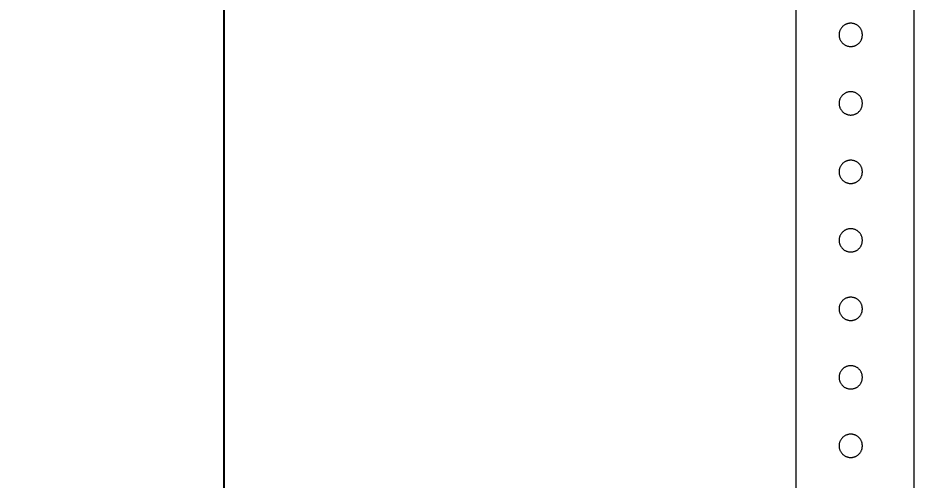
# Model space of a CAD drawing. Header units: millimetres. Extents: x -999 to 4635, y -962 to 3668.
# Drawn here: x 659.3 to 921, y 815 to 950 of the extents above; entities that cross this region are included whole.
import ezdxf

# ---------------------------------------------------------------- set-up
doc = ezdxf.new("R2010")
doc.units = ezdxf.units.MM
doc.layers.add('GORUNEN', color=7, linetype='Continuous', lineweight=9)
doc.layers.add('OLCU', color=4, linetype='Continuous', lineweight=9)
doc.styles.add('PI3D', font='arial.ttf')
doc.dimstyles.new('PF_MM', dxfattribs={"dimtxt": 40, "dimasz": 32, "dimexe": 24, "dimexo": 20, "dimgap": 14, "dimtad": 1, "dimdec": 1, "dimtxsty": 'PI3D', "dimcen": 2.5, "dimclrd": 4, "dimclre": 4, "dimclrt": 3, "dimazin": 3, "dimtfac": 1, "dimtmove": 0, "dimatfit": 3})

msp = doc.modelspace()

# ---------------------------------------------------------------- linework, layer by layer
at = {"layer": 'GORUNEN'}
for points in [[(886.5, 2515), (886.5, 35)], [(921, 330), (921, 2515)], [(921, 570), (921, 1115)], [(902.5, 948.4), (902.33, 948.4), (902.17, 948.38), (902, 948.36), (901.84, 948.33), (901.68, 948.3), (901.51, 948.25), (901.36, 948.2), (901.2, 948.14), (901.05, 948.07), (900.9, 948), (900.75, 947.92), (900.61, 947.83), (900.48, 947.73), (900.34, 947.63), (900.22, 947.52), (900.1, 947.4), (899.98, 947.28), (899.87, 947.16), (899.77, 947.03), (899.67, 946.89), (899.58, 946.75), (899.5, 946.6), (899.43, 946.45), (899.36, 946.3), (899.3, 946.15), (899.25, 945.99), (899.2, 945.83), (899.17, 945.66), (899.14, 945.5), (899.12, 945.33), (899.11, 945.17), (899.1, 945)], [(905.9, 945), (905.9, 945.17), (905.88, 945.33), (905.86, 945.5), (905.84, 945.66), (905.8, 945.83), (905.75, 945.99), (905.7, 946.15), (905.64, 946.3), (905.57, 946.45), (905.5, 946.6), (905.42, 946.75), (905.33, 946.89), (905.23, 947.03), (905.13, 947.16), (905.02, 947.28), (904.91, 947.4), (904.78, 947.52), (904.66, 947.63), (904.53, 947.73), (904.39, 947.83), (904.25, 947.92), (904.1, 948), (903.95, 948.07), (903.8, 948.14), (903.65, 948.2), (903.49, 948.25), (903.33, 948.3), (903.16, 948.33), (903, 948.36), (902.83, 948.38), (902.67, 948.4), (902.5, 948.4)], [(899.1, 945), (899.11, 944.83), (899.12, 944.67), (899.14, 944.5), (899.17, 944.34), (899.2, 944.17), (899.25, 944.01), (899.3, 943.85), (899.36, 943.7), (899.43, 943.55), (899.5, 943.4), (899.58, 943.25), (899.67, 943.11), (899.77, 942.97), (899.87, 942.84), (899.98, 942.72), (900.1, 942.6), (900.22, 942.48), (900.34, 942.37), (900.48, 942.27), (900.61, 942.17), (900.75, 942.08), (900.9, 942), (901.05, 941.93), (901.2, 941.86), (901.36, 941.8), (901.51, 941.75), (901.68, 941.7), (901.84, 941.67), (902, 941.64), (902.17, 941.62), (902.33, 941.6), (902.5, 941.6)], [(902.5, 941.6), (902.67, 941.6), (902.83, 941.62), (903, 941.64), (903.16, 941.67), (903.33, 941.7), (903.49, 941.75), (903.65, 941.8), (903.8, 941.86), (903.95, 941.93), (904.1, 942), (904.25, 942.08), (904.39, 942.17), (904.53, 942.27), (904.66, 942.37), (904.78, 942.48), (904.91, 942.6), (905.02, 942.72), (905.13, 942.84), (905.23, 942.97), (905.33, 943.11), (905.42, 943.25), (905.5, 943.4), (905.57, 943.55), (905.64, 943.7), (905.7, 943.85), (905.75, 944.01), (905.8, 944.17), (905.84, 944.34), (905.86, 944.5), (905.88, 944.67), (905.9, 944.83), (905.9, 945)], [(902.5, 928.4), (902.33, 928.4), (902.17, 928.38), (902, 928.36), (901.84, 928.33), (901.68, 928.3), (901.51, 928.25), (901.36, 928.2), (901.2, 928.14), (901.05, 928.07), (900.9, 928), (900.75, 927.92), (900.61, 927.83), (900.48, 927.73), (900.34, 927.63), (900.22, 927.52), (900.1, 927.4), (899.98, 927.28), (899.87, 927.16), (899.77, 927.03), (899.67, 926.89), (899.58, 926.75), (899.5, 926.6), (899.43, 926.45), (899.36, 926.3), (899.3, 926.15), (899.25, 925.99), (899.2, 925.83), (899.17, 925.66), (899.14, 925.5), (899.12, 925.33), (899.11, 925.17), (899.1, 925)], [(905.9, 925), (905.9, 925.17), (905.88, 925.33), (905.86, 925.5), (905.84, 925.66), (905.8, 925.83), (905.75, 925.99), (905.7, 926.15), (905.64, 926.3), (905.57, 926.45), (905.5, 926.6), (905.42, 926.75), (905.33, 926.89), (905.23, 927.03), (905.13, 927.16), (905.02, 927.28), (904.91, 927.4), (904.78, 927.52), (904.66, 927.63), (904.53, 927.73), (904.39, 927.83), (904.25, 927.92), (904.1, 928), (903.95, 928.07), (903.8, 928.14), (903.65, 928.2), (903.49, 928.25), (903.33, 928.3), (903.16, 928.33), (903, 928.36), (902.83, 928.38), (902.67, 928.4), (902.5, 928.4)], [(899.1, 925), (899.11, 924.83), (899.12, 924.67), (899.14, 924.5), (899.17, 924.34), (899.2, 924.17), (899.25, 924.01), (899.3, 923.85), (899.36, 923.7), (899.43, 923.55), (899.5, 923.4), (899.58, 923.25), (899.67, 923.11), (899.77, 922.97), (899.87, 922.84), (899.98, 922.72), (900.1, 922.6), (900.22, 922.48), (900.34, 922.37), (900.48, 922.27), (900.61, 922.17), (900.75, 922.08), (900.9, 922), (901.05, 921.93), (901.2, 921.86), (901.36, 921.8), (901.51, 921.75), (901.68, 921.7), (901.84, 921.67), (902, 921.64), (902.17, 921.62), (902.33, 921.6), (902.5, 921.6)], [(902.5, 921.6), (902.67, 921.6), (902.83, 921.62), (903, 921.64), (903.16, 921.67), (903.33, 921.7), (903.49, 921.75), (903.65, 921.8), (903.8, 921.86), (903.95, 921.93), (904.1, 922), (904.25, 922.08), (904.39, 922.17), (904.53, 922.27), (904.66, 922.37), (904.78, 922.48), (904.91, 922.6), (905.02, 922.72), (905.13, 922.84), (905.23, 922.97), (905.33, 923.11), (905.42, 923.25), (905.5, 923.4), (905.57, 923.55), (905.64, 923.7), (905.7, 923.85), (905.75, 924.01), (905.8, 924.17), (905.84, 924.34), (905.86, 924.5), (905.88, 924.67), (905.9, 924.83), (905.9, 925)], [(902.5, 908.4), (902.33, 908.4), (902.17, 908.38), (902, 908.36), (901.84, 908.33), (901.68, 908.3), (901.51, 908.25), (901.36, 908.2), (901.2, 908.14), (901.05, 908.07), (900.9, 908), (900.75, 907.92), (900.61, 907.83), (900.48, 907.73), (900.34, 907.63), (900.22, 907.52), (900.1, 907.4), (899.98, 907.28), (899.87, 907.16), (899.77, 907.03), (899.67, 906.89), (899.58, 906.75), (899.5, 906.6), (899.43, 906.45), (899.36, 906.3), (899.3, 906.15), (899.25, 905.99), (899.2, 905.83), (899.17, 905.66), (899.14, 905.5), (899.12, 905.33), (899.11, 905.17), (899.1, 905)], [(905.9, 905), (905.9, 905.17), (905.88, 905.33), (905.86, 905.5), (905.84, 905.66), (905.8, 905.83), (905.75, 905.99), (905.7, 906.15), (905.64, 906.3), (905.57, 906.45), (905.5, 906.6), (905.42, 906.75), (905.33, 906.89), (905.23, 907.03), (905.13, 907.16), (905.02, 907.28), (904.91, 907.4), (904.78, 907.52), (904.66, 907.63), (904.53, 907.73), (904.39, 907.83), (904.25, 907.92), (904.1, 908), (903.95, 908.07), (903.8, 908.14), (903.65, 908.2), (903.49, 908.25), (903.33, 908.3), (903.16, 908.33), (903, 908.36), (902.83, 908.38), (902.67, 908.4), (902.5, 908.4)], [(899.1, 905), (899.11, 904.83), (899.12, 904.67), (899.14, 904.5), (899.17, 904.34), (899.2, 904.17), (899.25, 904.01), (899.3, 903.85), (899.36, 903.7), (899.43, 903.55), (899.5, 903.4), (899.58, 903.25), (899.67, 903.11), (899.77, 902.97), (899.87, 902.84), (899.98, 902.72), (900.1, 902.6), (900.22, 902.48), (900.34, 902.37), (900.48, 902.27), (900.61, 902.17), (900.75, 902.08), (900.9, 902), (901.05, 901.93), (901.2, 901.86), (901.36, 901.8), (901.51, 901.75), (901.68, 901.7), (901.84, 901.67), (902, 901.64), (902.17, 901.62), (902.33, 901.6), (902.5, 901.6)], [(902.5, 901.6), (902.67, 901.6), (902.83, 901.62), (903, 901.64), (903.16, 901.67), (903.33, 901.7), (903.49, 901.75), (903.65, 901.8), (903.8, 901.86), (903.95, 901.93), (904.1, 902), (904.25, 902.08), (904.39, 902.17), (904.53, 902.27), (904.66, 902.37), (904.78, 902.48), (904.91, 902.6), (905.02, 902.72), (905.13, 902.84), (905.23, 902.97), (905.33, 903.11), (905.42, 903.25), (905.5, 903.4), (905.57, 903.55), (905.64, 903.7), (905.7, 903.85), (905.75, 904.01), (905.8, 904.17), (905.84, 904.34), (905.86, 904.5), (905.88, 904.67), (905.9, 904.83), (905.9, 905)], [(902.5, 888.4), (902.33, 888.4), (902.17, 888.38), (902, 888.36), (901.84, 888.33), (901.68, 888.3), (901.51, 888.25), (901.36, 888.2), (901.2, 888.14), (901.05, 888.07), (900.9, 888), (900.75, 887.92), (900.61, 887.83), (900.48, 887.73), (900.34, 887.63), (900.22, 887.52), (900.1, 887.4), (899.98, 887.28), (899.87, 887.16), (899.77, 887.03), (899.67, 886.89), (899.58, 886.75), (899.5, 886.6), (899.43, 886.45), (899.36, 886.3), (899.3, 886.15), (899.25, 885.99), (899.2, 885.83), (899.17, 885.66), (899.14, 885.5), (899.12, 885.33), (899.11, 885.17), (899.1, 885)], [(905.9, 885), (905.9, 885.17), (905.88, 885.33), (905.86, 885.5), (905.84, 885.66), (905.8, 885.83), (905.75, 885.99), (905.7, 886.15), (905.64, 886.3), (905.57, 886.45), (905.5, 886.6), (905.42, 886.75), (905.33, 886.89), (905.23, 887.03), (905.13, 887.16), (905.02, 887.28), (904.91, 887.4), (904.78, 887.52), (904.66, 887.63), (904.53, 887.73), (904.39, 887.83), (904.25, 887.92), (904.1, 888), (903.95, 888.07), (903.8, 888.14), (903.65, 888.2), (903.49, 888.25), (903.33, 888.3), (903.16, 888.33), (903, 888.36), (902.83, 888.38), (902.67, 888.4), (902.5, 888.4)], [(899.1, 885), (899.11, 884.83), (899.12, 884.67), (899.14, 884.5), (899.17, 884.34), (899.2, 884.17), (899.25, 884.01), (899.3, 883.85), (899.36, 883.7), (899.43, 883.55), (899.5, 883.4), (899.58, 883.25), (899.67, 883.11), (899.77, 882.97), (899.87, 882.84), (899.98, 882.72), (900.1, 882.6), (900.22, 882.48), (900.34, 882.37), (900.48, 882.27), (900.61, 882.17), (900.75, 882.08), (900.9, 882), (901.05, 881.93), (901.2, 881.86), (901.36, 881.8), (901.51, 881.75), (901.68, 881.7), (901.84, 881.67), (902, 881.64), (902.17, 881.62), (902.33, 881.6), (902.5, 881.6)], [(902.5, 881.6), (902.67, 881.6), (902.83, 881.62), (903, 881.64), (903.16, 881.67), (903.33, 881.7), (903.49, 881.75), (903.65, 881.8), (903.8, 881.86), (903.95, 881.93), (904.1, 882), (904.25, 882.08), (904.39, 882.17), (904.53, 882.27), (904.66, 882.37), (904.78, 882.48), (904.91, 882.6), (905.02, 882.72), (905.13, 882.84), (905.23, 882.97), (905.33, 883.11), (905.42, 883.25), (905.5, 883.4), (905.57, 883.55), (905.64, 883.7), (905.7, 883.85), (905.75, 884.01), (905.8, 884.17), (905.84, 884.34), (905.86, 884.5), (905.88, 884.67), (905.9, 884.83), (905.9, 885)], [(902.5, 868.4), (902.33, 868.4), (902.17, 868.38), (902, 868.36), (901.84, 868.33), (901.68, 868.3), (901.51, 868.25), (901.36, 868.2), (901.2, 868.14), (901.05, 868.07), (900.9, 868), (900.75, 867.92), (900.61, 867.83), (900.48, 867.73), (900.34, 867.63), (900.22, 867.52), (900.1, 867.4), (899.98, 867.28), (899.87, 867.16), (899.77, 867.03), (899.67, 866.89), (899.58, 866.75), (899.5, 866.6), (899.43, 866.45), (899.36, 866.3), (899.3, 866.15), (899.25, 865.99), (899.2, 865.83), (899.17, 865.66), (899.14, 865.5), (899.12, 865.33), (899.11, 865.17), (899.1, 865)], [(905.9, 865), (905.9, 865.17), (905.88, 865.33), (905.86, 865.5), (905.84, 865.66), (905.8, 865.83), (905.75, 865.99), (905.7, 866.15), (905.64, 866.3), (905.57, 866.45), (905.5, 866.6), (905.42, 866.75), (905.33, 866.89), (905.23, 867.03), (905.13, 867.16), (905.02, 867.28), (904.91, 867.4), (904.78, 867.52), (904.66, 867.63), (904.53, 867.73), (904.39, 867.83), (904.25, 867.92), (904.1, 868), (903.95, 868.07), (903.8, 868.14), (903.65, 868.2), (903.49, 868.25), (903.33, 868.3), (903.16, 868.33), (903, 868.36), (902.83, 868.38), (902.67, 868.4), (902.5, 868.4)], [(899.1, 865), (899.11, 864.83), (899.12, 864.67), (899.14, 864.5), (899.17, 864.34), (899.2, 864.17), (899.25, 864.01), (899.3, 863.85), (899.36, 863.7), (899.43, 863.55), (899.5, 863.4), (899.58, 863.25), (899.67, 863.11), (899.77, 862.97), (899.87, 862.84), (899.98, 862.72), (900.1, 862.6), (900.22, 862.48), (900.34, 862.37), (900.48, 862.27), (900.61, 862.17), (900.75, 862.08), (900.9, 862), (901.05, 861.93), (901.2, 861.86), (901.36, 861.8), (901.51, 861.75), (901.68, 861.7), (901.84, 861.67), (902, 861.64), (902.17, 861.62), (902.33, 861.6), (902.5, 861.6)], [(902.5, 861.6), (902.67, 861.6), (902.83, 861.62), (903, 861.64), (903.16, 861.67), (903.33, 861.7), (903.49, 861.75), (903.65, 861.8), (903.8, 861.86), (903.95, 861.93), (904.1, 862), (904.25, 862.08), (904.39, 862.17), (904.53, 862.27), (904.66, 862.37), (904.78, 862.48), (904.91, 862.6), (905.02, 862.72), (905.13, 862.84), (905.23, 862.97), (905.33, 863.11), (905.42, 863.25), (905.5, 863.4), (905.57, 863.55), (905.64, 863.7), (905.7, 863.85), (905.75, 864.01), (905.8, 864.17), (905.84, 864.34), (905.86, 864.5), (905.88, 864.67), (905.9, 864.83), (905.9, 865)], [(902.5, 848.4), (902.33, 848.4), (902.17, 848.38), (902, 848.36), (901.84, 848.33), (901.68, 848.3), (901.51, 848.25), (901.36, 848.2), (901.2, 848.14), (901.05, 848.07), (900.9, 848), (900.75, 847.92), (900.61, 847.83), (900.48, 847.73), (900.34, 847.63), (900.22, 847.52), (900.1, 847.4), (899.98, 847.28), (899.87, 847.16), (899.77, 847.03), (899.67, 846.89), (899.58, 846.75), (899.5, 846.6), (899.43, 846.45), (899.36, 846.3), (899.3, 846.15), (899.25, 845.99), (899.2, 845.83), (899.17, 845.66), (899.14, 845.5), (899.12, 845.33), (899.11, 845.17), (899.1, 845)], [(905.9, 845), (905.9, 845.17), (905.88, 845.33), (905.86, 845.5), (905.84, 845.66), (905.8, 845.83), (905.75, 845.99), (905.7, 846.15), (905.64, 846.3), (905.57, 846.45), (905.5, 846.6), (905.42, 846.75), (905.33, 846.89), (905.23, 847.03), (905.13, 847.16), (905.02, 847.28), (904.91, 847.4), (904.78, 847.52), (904.66, 847.63), (904.53, 847.73), (904.39, 847.83), (904.25, 847.92), (904.1, 848), (903.95, 848.07), (903.8, 848.14), (903.65, 848.2), (903.49, 848.25), (903.33, 848.3), (903.16, 848.33), (903, 848.36), (902.83, 848.38), (902.67, 848.4), (902.5, 848.4)], [(899.1, 845), (899.11, 844.83), (899.12, 844.67), (899.14, 844.5), (899.17, 844.34), (899.2, 844.17), (899.25, 844.01), (899.3, 843.85), (899.36, 843.7), (899.43, 843.55), (899.5, 843.4), (899.58, 843.25), (899.67, 843.11), (899.77, 842.97), (899.87, 842.84), (899.98, 842.72), (900.1, 842.6), (900.22, 842.48), (900.34, 842.37), (900.48, 842.27), (900.61, 842.17), (900.75, 842.08), (900.9, 842), (901.05, 841.93), (901.2, 841.86), (901.36, 841.8), (901.51, 841.75), (901.68, 841.7), (901.84, 841.67), (902, 841.64), (902.17, 841.62), (902.33, 841.6), (902.5, 841.6)], [(902.5, 841.6), (902.67, 841.6), (902.83, 841.62), (903, 841.64), (903.16, 841.67), (903.33, 841.7), (903.49, 841.75), (903.65, 841.8), (903.8, 841.86), (903.95, 841.93), (904.1, 842), (904.25, 842.08), (904.39, 842.17), (904.53, 842.27), (904.66, 842.37), (904.78, 842.48), (904.91, 842.6), (905.02, 842.72), (905.13, 842.84), (905.23, 842.97), (905.33, 843.11), (905.42, 843.25), (905.5, 843.4), (905.57, 843.55), (905.64, 843.7), (905.7, 843.85), (905.75, 844.01), (905.8, 844.17), (905.84, 844.34), (905.86, 844.5), (905.88, 844.67), (905.9, 844.83), (905.9, 845)], [(902.5, 828.4), (902.33, 828.4), (902.17, 828.38), (902, 828.36), (901.84, 828.33), (901.68, 828.3), (901.51, 828.25), (901.36, 828.2), (901.2, 828.14), (901.05, 828.07), (900.9, 828), (900.75, 827.92), (900.61, 827.83), (900.48, 827.73), (900.34, 827.63), (900.22, 827.52), (900.1, 827.4), (899.98, 827.28), (899.87, 827.16), (899.77, 827.03), (899.67, 826.89), (899.58, 826.75), (899.5, 826.6), (899.43, 826.45), (899.36, 826.3), (899.3, 826.15), (899.25, 825.99), (899.2, 825.83), (899.17, 825.66), (899.14, 825.5), (899.12, 825.33), (899.11, 825.17), (899.1, 825)], [(905.9, 825), (905.9, 825.17), (905.88, 825.33), (905.86, 825.5), (905.84, 825.66), (905.8, 825.83), (905.75, 825.99), (905.7, 826.15), (905.64, 826.3), (905.57, 826.45), (905.5, 826.6), (905.42, 826.75), (905.33, 826.89), (905.23, 827.03), (905.13, 827.16), (905.02, 827.28), (904.91, 827.4), (904.78, 827.52), (904.66, 827.63), (904.53, 827.73), (904.39, 827.83), (904.25, 827.92), (904.1, 828), (903.95, 828.07), (903.8, 828.14), (903.65, 828.2), (903.49, 828.25), (903.33, 828.3), (903.16, 828.33), (903, 828.36), (902.83, 828.38), (902.67, 828.4), (902.5, 828.4)], [(899.1, 825), (899.11, 824.83), (899.12, 824.67), (899.14, 824.5), (899.17, 824.34), (899.2, 824.17), (899.25, 824.01), (899.3, 823.85), (899.36, 823.7), (899.43, 823.55), (899.5, 823.4), (899.58, 823.25), (899.67, 823.11), (899.77, 822.97), (899.87, 822.84), (899.98, 822.72), (900.1, 822.6), (900.22, 822.48), (900.34, 822.37), (900.48, 822.27), (900.61, 822.17), (900.75, 822.08), (900.9, 822), (901.05, 821.93), (901.2, 821.86), (901.36, 821.8), (901.51, 821.75), (901.68, 821.7), (901.84, 821.67), (902, 821.64), (902.17, 821.62), (902.33, 821.6), (902.5, 821.6)], [(902.5, 821.6), (902.67, 821.6), (902.83, 821.62), (903, 821.64), (903.16, 821.67), (903.33, 821.7), (903.49, 821.75), (903.65, 821.8), (903.8, 821.86), (903.95, 821.93), (904.1, 822), (904.25, 822.08), (904.39, 822.17), (904.53, 822.27), (904.66, 822.37), (904.78, 822.48), (904.91, 822.6), (905.02, 822.72), (905.13, 822.84), (905.23, 822.97), (905.33, 823.11), (905.42, 823.25), (905.5, 823.4), (905.57, 823.55), (905.64, 823.7), (905.7, 823.85), (905.75, 824.01), (905.8, 824.17), (905.84, 824.34), (905.86, 824.5), (905.88, 824.67), (905.9, 824.83), (905.9, 825)]]:
    msp.add_lwpolyline(points, dxfattribs=at)

# ---------------------------------------------------------------- dimensions: what is measured, and where the dimension line sits
at = {"layer": 'OLCU'}
msp.add_linear_dim(base=(719.51, 0), p1=(879.51, 0), p2=(879.51, 3067.12), angle=90, dimstyle='PF_MM', dxfattribs=at).render()

doc.saveas('drawing.dxf')
